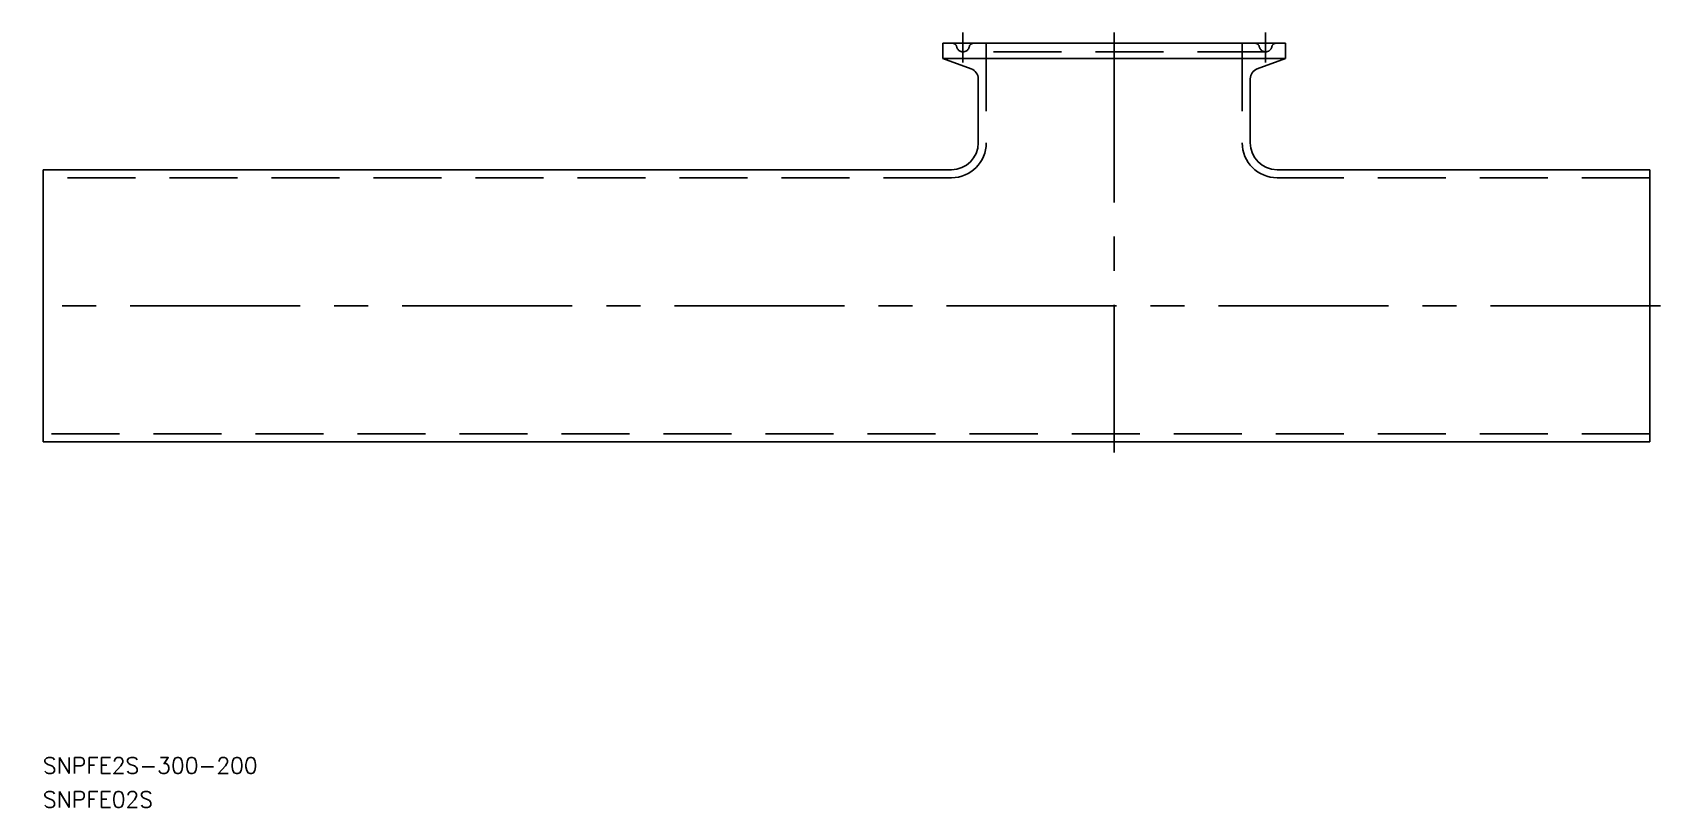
# Model space of a CAD drawing. Extents: x -302 to 2, y -94 to 51.
import ezdxf

# ---------------------------------------------------------------- set-up
doc = ezdxf.new("R2010")
doc.units = 0
doc.linetypes.add('CENTER', pattern=[50.8, 31.75, -6.35, 6.35, -6.35])
doc.linetypes.add('DASHED', pattern=[19.05, 12.7, -6.35])
doc.layers.get('0').update_dxf_attribs({"linetype": 'CONTINUOUS'})
doc.layers.add('CENTER', color=1, linetype='CENTER')
doc.styles.get("Standard").update_dxf_attribs({"font": 'txt.shx', "height": 3, "bigfont": 'bigfont.shx'})

msp = doc.modelspace()

# ---------------------------------------------------------------- linework, layer by layer
at = {"color": 7, "linetype": 'CONTINUOUS'}
for p, q in [((-68, 49), (-132, 49)), ((-132, 49), (-132, 46.15)), ((-68, 49), (-68, 46.15)), ((-68, 46.15), (-132, 46.15)), ((-132, 46.15), (-126.72, 44.23)), ((-68, 46.15), (-73.28, 44.23)), ((-125.4, 30.4), (-125.4, 42.35)), ((-74.6, 30.4), (-74.6, 42.35)), ((-300, -25.4), (-300, 25.4)), ((-300, 25.4), (-130.4, 25.4)), ((-69.6, 25.4), (0, 25.4)), ((0, -25.4), (0, 25.4)), ((-300, -25.4), (0, -25.4))]:
    msp.add_line(p, q, dxfattribs=at)
at = {"color": 3, "linetype": 'DASHED'}
for p, q in [((-123.9, 49), (-123.9, 30.4)), ((-76.1, 49), (-76.1, 30.4)), ((-71.75, 47.4), (-128.25, 47.4)), ((-130.4, 23.9), (-300, 23.9)), ((0, 23.9), (-69.6, 23.9)), ((0, -23.9), (-300, -23.9))]:
    msp.add_line(p, q, dxfattribs=at)
for centre, radius, start, end in [((-130.21, 48.2), 0.8, 11.537, 90), ((-126.29, 48.2), 0.8, 90, 168.463), ((-73.71, 48.2), 0.8, 11.537, 90), ((-69.79, 48.2), 0.8, 90, 168.463), ((-128.25, 48.6), 1.2, 191.537, 348.463), ((-71.75, 48.6), 1.2, 191.537, 348.463), ((-130.4, 30.4), 6.5, 270, 0), ((-69.6, 30.4), 6.5, 180, 270)]:
    msp.add_arc(centre, radius, start, end, dxfattribs=at)
at = {"color": 7, "linetype": 'CONTINUOUS'}
for centre, radius, start, end in [((-127.4, 42.35), 2, 0, 70), ((-72.6, 42.35), 2, 110, 180), ((-130.4, 30.4), 5, 270, 0), ((-69.6, 30.4), 5, 180, 270)]:
    msp.add_arc(centre, radius, start, end, dxfattribs=at)
at = {"layer": 'CENTER', "color": 1, "linetype": 'CENTER'}
for p, q in [((-128.25, 45.4), (-128.25, 51)), ((-100, 51), (-100, -27.4)), ((-71.75, 45.4), (-71.75, 51)), ((2, 0), (-302, 0))]:
    msp.add_line(p, q, dxfattribs=at)

# ---------------------------------------------------------------- texts
at = {"color": 7, "linetype": 'CONTINUOUS'}
for s, p in [('SNPFE2S-300-200', (-300.07, -87.34)), ('SNPFE02S', (-300.07, -93.66))]:
    msp.add_text(s, height=3, dxfattribs=at).set_placement(p)

doc.saveas('drawing.dxf')
